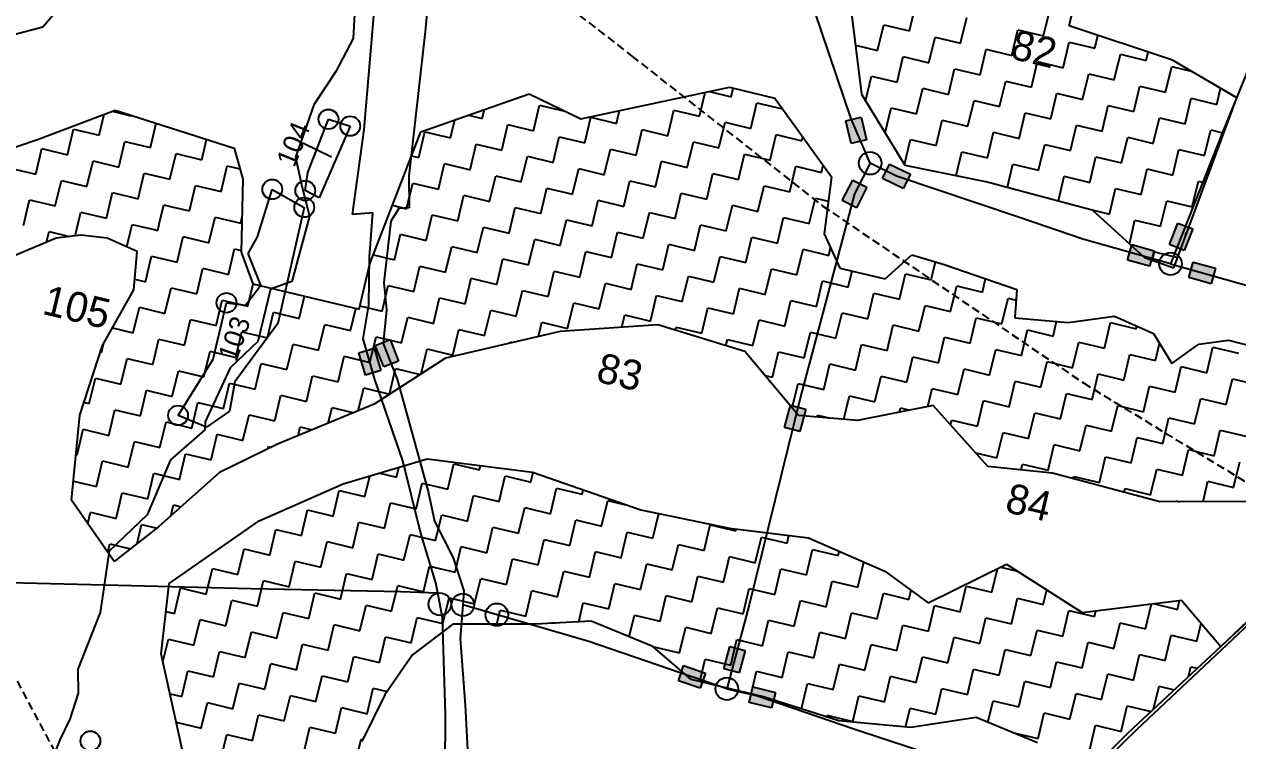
# Model space of a CAD drawing. Header units: metres. Extents: x 318142 to 321969, y 1858939 to 1863690.
# Drawn here: x 320338 to 321094, y 1860607 to 1861053 of the extents above; entities that cross this region are included whole.
import ezdxf

# ---------------------------------------------------------------- set-up
doc = ezdxf.new("R2010")
doc.units = ezdxf.units.M
doc.linetypes.add('DASHED', pattern=[0.75, 0.5, -0.25])
for name, color, linetype in [('LINE_FOOTPATH', 1, 'DASHED'), ('LINE_WATER', 4, 'Continuous'), ('POLY_HATCH', 12, 'Continuous'), ('POLY_PARCEL', 6, 'Continuous'), ('POLY_ROAD', 30, 'Continuous'), ('TEXT_MAPOUT', 7, 'Continuous'), ('TEXT_PARCEL', 7, 'Continuous'), ('V_BOUND_LINE', 7, 'Continuous')]:
    doc.layers.add(name, color=color, linetype=linetype)
doc.styles.get("Standard").update_dxf_attribs({"font": 'simplex.shx'})
doc.styles.add('TEXT_MAP', font='')
doc.styles.get('TEXT_MAP').set_extended_font_data('Kruti Dev 050')

msp = doc.modelspace()

# ---------------------------------------------------------------- hatches: boundary and pattern name
for points in [[(320859.34, 1860995.58), (320849.66, 1860993.27), (320853, 1860979.28), (320862.68, 1860981.59)], [(320877.02, 1860966.42), (320872.61, 1860957.5), (320885.5, 1860951.12), (320889.91, 1860960.04)], [(320862.86, 1860951.94), (320853.98, 1860956.43), (320847.5, 1860943.59), (320856.38, 1860939.1)], [(321051.35, 1860916.22), (321060.6, 1860912.56), (321065.89, 1860925.94), (321056.64, 1860929.59)], [(321039, 1860902.68), (321041.72, 1860912.26), (321027.89, 1860916.19), (321025.17, 1860906.62)], [(321066.13, 1860905.35), (321063.43, 1860895.77), (321077.28, 1860891.86), (321079.98, 1860901.44)], [(320561.83, 1860839.96), (320571.08, 1860843.61), (320565.8, 1860856.99), (320556.54, 1860853.34)], [(320550.45, 1860834.96), (320559.97, 1860837.84), (320555.81, 1860851.61), (320546.28, 1860848.73)], [(320811.49, 1860802.33), (320821.11, 1860799.79), (320824.79, 1860813.69), (320815.17, 1860816.23)], [(320773.72, 1860651.96), (320783.34, 1860649.41), (320787.01, 1860663.32), (320777.39, 1860665.86)], [(320759.06, 1860639.87), (320762.28, 1860649.28), (320748.67, 1860653.93), (320745.45, 1860644.52)], [(320791.88, 1860640.64), (320789.53, 1860630.97), (320803.51, 1860627.57), (320805.86, 1860637.24)]]:
    msp.add_hatch(color=256).paths.add_polyline_path(points)

# ---------------------------------------------------------------- linework, layer by layer
for p, q in [((320849.66, 1860993.27), (320859.34, 1860995.58)), ((320853, 1860979.28), (320849.66, 1860993.27)), ((320859.34, 1860995.58), (320862.68, 1860981.59)), ((320862.68, 1860981.59), (320853, 1860979.28)), ((320872.61, 1860957.5), (320877.02, 1860966.42)), ((320877.02, 1860966.42), (320889.91, 1860960.04)), ((320889.91, 1860960.04), (320885.5, 1860951.12)), ((320847.5, 1860943.59), (320853.98, 1860956.43)), ((320853.98, 1860956.43), (320862.86, 1860951.94)), ((320862.86, 1860951.94), (320856.38, 1860939.1)), ((320885.5, 1860951.12), (320872.61, 1860957.5)), ((320856.38, 1860939.1), (320847.5, 1860943.59)), ((321051.35, 1860916.22), (321056.64, 1860929.59)), ((321056.64, 1860929.59), (321065.89, 1860925.94)), ((321065.89, 1860925.94), (321060.6, 1860912.56)), ((321025.17, 1860906.62), (321027.89, 1860916.19)), ((321027.89, 1860916.19), (321041.72, 1860912.26)), ((321060.6, 1860912.56), (321051.35, 1860916.22)), ((321039, 1860902.68), (321025.17, 1860906.62)), ((321041.72, 1860912.26), (321039, 1860902.68)), ((321063.43, 1860895.77), (321066.13, 1860905.35)), ((321066.13, 1860905.35), (321079.98, 1860901.44)), ((321079.98, 1860901.44), (321077.28, 1860891.86)), ((321077.28, 1860891.86), (321063.43, 1860895.77)), ((320556.54, 1860853.34), (320565.8, 1860856.99)), ((320561.83, 1860839.96), (320556.54, 1860853.34)), ((320565.8, 1860856.99), (320571.08, 1860843.61)), ((320546.28, 1860848.73), (320555.81, 1860851.61)), ((320550.45, 1860834.96), (320546.28, 1860848.73)), ((320555.81, 1860851.61), (320559.97, 1860837.84)), ((320559.97, 1860837.84), (320550.45, 1860834.96)), ((320571.08, 1860843.61), (320561.83, 1860839.96)), ((320811.49, 1860802.33), (320815.17, 1860816.23)), ((320815.17, 1860816.23), (320824.79, 1860813.69)), ((320824.79, 1860813.69), (320821.11, 1860799.79)), ((320821.11, 1860799.79), (320811.49, 1860802.33)), ((320773.72, 1860651.96), (320777.39, 1860665.86)), ((320777.39, 1860665.86), (320787.01, 1860663.32)), ((320787.01, 1860663.32), (320783.34, 1860649.41)), ((320745.45, 1860644.52), (320748.67, 1860653.93)), ((320748.67, 1860653.93), (320762.28, 1860649.28)), ((320762.28, 1860649.28), (320759.06, 1860639.87)), ((320783.34, 1860649.41), (320773.72, 1860651.96)), ((320759.06, 1860639.87), (320745.45, 1860644.52)), ((320789.53, 1860630.97), (320791.88, 1860640.64)), ((320791.88, 1860640.64), (320805.86, 1860637.24)), ((320805.86, 1860637.24), (320803.51, 1860627.57)), ((320803.51, 1860627.57), (320789.53, 1860630.97))]:
    msp.add_line(p, q)
msp.add_lwpolyline([(320511.95, 1860979.33), (320529.27, 1860970.84)])
for centre, radius in [((320527.4, 1860994.32), 6.16), ((320541, 1860990.08), 6.16), ((320864.84, 1860966.89), 7.04), ((320492.4, 1860950.64), 6.16), ((320512.95, 1860949.83), 6.16), ((320512.35, 1860939.42), 6.16), ((321051.94, 1860904.18), 7.04), ((320463.88, 1860879.94), 6.16), ((320433.7, 1860809.8), 6.16), ((320596.75, 1860692.21), 7.04), ((320611.08, 1860691.81), 7.04), ((320632.26, 1860685.62), 7.04), ((320775.57, 1860639.48), 7.04), ((320379.08, 1860606.93), 6.16)]:
    msp.add_circle(centre, radius)
msp.add_solid([(320511.77, 1860978.96), (320509.71, 1860980.43), (320512.13, 1860979.7)])
at = {"layer": 'LINE_FOOTPATH', "ltscale": 10}
for p, q in [((320594.82, 1861128.28), (320716.46, 1861033.67)), ((320716.46, 1861033.67), (320835.33, 1860940.26)), ((320835.33, 1860940.26), (320997.73, 1860829.99)), ((320997.73, 1860829.99), (321157.17, 1860732.87)), ((320360.65, 1860593.47), (320315.93, 1860677.55))]:
    msp.add_line(p, q, dxfattribs=at)
at = {"layer": 'LINE_WATER'}
for p, q in [((320544.28, 1861072.55), (320542.87, 1861044.67)), ((320349.41, 1861051.98), (320357.16, 1861060.82)), ((320319.15, 1861043.89), (320349.41, 1861051.98)), ((320542.87, 1861044.67), (320532.02, 1861024.07)), ((320532.02, 1861024.07), (320518.35, 1861003.22)), ((320518.35, 1861003.22), (320506.91, 1860970.66)), ((320506.91, 1860970.66), (320511.07, 1860951.72)), ((320511.07, 1860951.72), (320515.5, 1860933.88)), ((320515.5, 1860933.88), (320504.64, 1860893.27)), ((320504.64, 1860893.27), (320491.34, 1860888.54)), ((320491.34, 1860888.54), (320483.36, 1860855.91)), ((320483.36, 1860855.91), (320466.09, 1860839.4)), ((320466.09, 1860839.4), (320450.55, 1860805.88)), ((320450.29, 1860800.73), (320429.04, 1860782.08)), ((320450.55, 1860805.88), (320450.29, 1860800.73)), ((320429.04, 1860782.08), (320414.51, 1860747.94)), ((320414.51, 1860747.94), (320390.75, 1860725.26)), ((320390.75, 1860725.26), (320385.28, 1860687.02)), ((320385.28, 1860687.02), (320371.22, 1860651.6)), ((320371.22, 1860651.6), (320371.38, 1860636.83)), ((320371.38, 1860636.83), (320366.32, 1860620.56)), ((320366.32, 1860620.56), (320359.99, 1860607.71)), ((320359.99, 1860607.71), (320350.01, 1860582.21))]:
    msp.add_line(p, q, dxfattribs=at)
at = {"layer": 'POLY_HATCH'}
for p, q in [((320988.79, 1861052.44), (321005.84, 1861123.82)), ((320852.69, 1861065.1), (320859.38, 1861009.89)), ((321053.25, 1861031.09), (320988.79, 1861052.44)), ((321093.35, 1861007.61), (321053.25, 1861031.09)), ((320684.62, 1860994.52), (320777.19, 1861014.29)), ((320777.19, 1861014.29), (320805.52, 1861007.52)), ((320584.85, 1860986.43), (320652.42, 1861010.19)), ((320652.42, 1861010.19), (320684.62, 1860994.52)), ((320805.52, 1861007.52), (320840.72, 1860958.53)), ((320859.38, 1861009.89), (320886.57, 1860965.67)), ((321054.16, 1860901.81), (321093.35, 1861007.61)), ((320346.11, 1860981.63), (320394.43, 1861000)), ((320394.43, 1861000), (320468.63, 1860976.3)), ((320283.22, 1860960.74), (320346.11, 1860981.63)), ((320553.24, 1860904.22), (320584.85, 1860986.43)), ((320468.63, 1860976.3), (320474.01, 1860957.06)), ((320840.72, 1860958.53), (320836.17, 1860922.82)), ((320886.57, 1860965.67), (320937.79, 1860955.42)), ((320474.01, 1860957.06), (320473.09, 1860911.4)), ((320937.79, 1860955.42), (321003.14, 1860937.82)), ((321003.14, 1860937.82), (321035.81, 1860908.18)), ((320373.17, 1860922.19), (320357.72, 1860920.26)), ((320389.54, 1860920.15), (320373.17, 1860922.19)), ((320836.17, 1860922.82), (320846.03, 1860901.57)), ((320357.72, 1860920.26), (320309.77, 1860899.89)), ((320408.19, 1860911.95), (320389.54, 1860920.15)), ((320406.24, 1860888.08), (320408.19, 1860911.95)), ((320473.09, 1860911.4), (320480.37, 1860891.71)), ((320874.28, 1860894.82), (320890.79, 1860909.77)), ((320890.79, 1860909.77), (320910.34, 1860904.11)), ((321035.81, 1860908.18), (321054.16, 1860901.81)), ((320546.48, 1860875.92), (320553.24, 1860904.22)), ((320846.03, 1860901.57), (320874.28, 1860894.82)), ((320910.34, 1860904.11), (320956.29, 1860888.16)), ((320480.37, 1860891.71), (320546.48, 1860875.92)), ((320386.72, 1860853.42), (320406.24, 1860888.08)), ((320956.29, 1860888.16), (320955.07, 1860870.55)), ((320955.07, 1860870.55), (320988.21, 1860867.61)), ((320988.21, 1860867.61), (321017.05, 1860871.66)), ((321017.05, 1860871.66), (321041.35, 1860860.88)), ((320671.68, 1860862.12), (320600.26, 1860845.48)), ((320732.63, 1860866.28), (320671.68, 1860862.12)), ((320786.72, 1860849.62), (320732.63, 1860866.28)), ((321041.35, 1860860.88), (321052.82, 1860842.23)), ((320372.6, 1860809.99), (320386.72, 1860853.42)), ((321052.82, 1860842.23), (321069.6, 1860854.13)), ((321069.6, 1860854.13), (321088.12, 1860856.67)), ((321088.12, 1860856.67), (321139.68, 1860843.36)), ((320600.26, 1860845.48), (320555.93, 1860816.75)), ((320820.29, 1860809.77), (320786.72, 1860849.62)), ((320555.93, 1860816.75), (320495.65, 1860791.83)), ((320904.2, 1860815.94), (320857.01, 1860806.61)), ((320938.19, 1860777.86), (320904.2, 1860815.94)), ((320367.42, 1860756.93), (320372.6, 1860809.99)), ((320857.01, 1860806.61), (320820.29, 1860809.77)), ((320495.65, 1860791.83), (320459.6, 1860774.23)), ((320536.57, 1860767.08), (320589, 1860782.64)), ((320589, 1860782.64), (320654.5, 1860774.48)), ((320978.45, 1860773.86), (320938.19, 1860777.86)), ((320459.6, 1860774.23), (320421.51, 1860740.27)), ((320654.5, 1860774.48), (320721.92, 1860750.89)), ((321045.38, 1860756), (320978.45, 1860773.86)), ((321197.95, 1860774.75), (321083.36, 1860665.89)), ((320484.23, 1860744.01), (320536.57, 1860767.08)), ((320393.9, 1860718.78), (320367.42, 1860756.93)), ((321099.74, 1860756.12), (321045.38, 1860756)), ((320721.92, 1860750.89), (320777.29, 1860739.53)), ((320421.51, 1860740.27), (320393.9, 1860718.78)), ((320428.07, 1860705), (320484.23, 1860744.01)), ((320777.29, 1860739.53), (320826.41, 1860733.42)), ((320826.41, 1860733.42), (320873.92, 1860712.71)), ((321083.36, 1860665.89), (321156.11, 1860733.3)), ((320901.09, 1860693.11), (320949.89, 1860717.03)), ((320949.89, 1860717.03), (320997.05, 1860687.04)), ((320873.92, 1860712.71), (320901.09, 1860693.11)), ((320423.24, 1860661.22), (320428.07, 1860705)), ((320997.05, 1860687.04), (321058.85, 1860694.74)), ((321058.85, 1860694.74), (321083.36, 1860665.89)), ((320604.82, 1860679.77), (320579.69, 1860660.57)), ((320656.15, 1860679.64), (320604.82, 1860679.77)), ((320691.16, 1860681.54), (320656.15, 1860679.64)), ((320729.44, 1860665.87), (320691.16, 1860681.54)), ((320753.45, 1860645.2), (320729.44, 1860665.87)), ((321083.36, 1860665.89), (321025.7, 1860612.04)), ((320436.71, 1860599.96), (320423.24, 1860661.22)), ((320579.69, 1860660.57), (320562.55, 1860635.74)), ((320798.51, 1860634.44), (320753.45, 1860645.2)), ((320562.55, 1860635.74), (320548.1, 1860606.52)), ((320845.37, 1860619.51), (320798.51, 1860634.44)), ((320890.13, 1860615.35), (320845.37, 1860619.51)), ((320930.82, 1860621.5), (320890.13, 1860615.35)), ((320969.1, 1860605.82), (320930.82, 1860621.5)), ((321025.7, 1860612.04), (320986.33, 1860573.07))]:
    msp.add_line(p, q, dxfattribs=at)
at = {"layer": 'POLY_HATCH', "linetype": 'Continuous'}
for p, q in [((320889.32, 1861049.33), (320893.13, 1861065.29)), ((320921.23, 1861041.7), (320925.05, 1861057.66)), ((320972.92, 1861046.23), (320976.73, 1861062.18)), ((320869.55, 1861037.18), (320873.36, 1861053.14)), ((320873.36, 1861053.14), (320889.32, 1861049.33)), ((320953.15, 1861034.08), (320956.96, 1861050.04)), ((320956.96, 1861050.04), (320972.92, 1861046.23)), ((320901.46, 1861029.56), (320905.28, 1861045.52)), ((320905.28, 1861045.52), (320921.23, 1861041.7)), ((320985.07, 1861026.45), (320988.88, 1861042.41)), ((320988.88, 1861042.41), (321004.84, 1861038.6)), ((321004.84, 1861038.6), (321006.73, 1861046.5)), ((320855.67, 1861040.5), (320869.55, 1861037.18)), ((320933.38, 1861021.93), (320937.19, 1861037.89)), ((320937.19, 1861037.89), (320953.15, 1861034.08)), ((321016.99, 1861018.83), (321020.8, 1861034.79)), ((321020.8, 1861034.79), (321036.76, 1861030.98)), ((321036.76, 1861030.98), (321037.99, 1861036.14)), ((320881.69, 1861017.41), (320885.5, 1861033.37)), ((320885.5, 1861033.37), (320901.46, 1861029.56)), ((320965.3, 1861014.31), (320969.11, 1861030.27)), ((320969.11, 1861030.27), (320985.07, 1861026.45)), ((321048.9, 1861011.21), (321052.72, 1861027.17)), ((321052.72, 1861027.17), (321064.93, 1861024.25)), ((320862.01, 1861005.62), (320865.73, 1861021.22)), ((320865.73, 1861021.22), (320881.69, 1861017.41)), ((320913.61, 1861009.79), (320917.42, 1861025.74)), ((320917.42, 1861025.74), (320933.38, 1861021.93)), ((320997.22, 1861006.68), (321001.03, 1861022.64)), ((321001.03, 1861022.64), (321016.99, 1861018.83)), ((320764.69, 1861011.62), (320778.32, 1861008.37)), ((320778.32, 1861008.37), (320779.6, 1861013.72)), ((320893.84, 1860997.64), (320897.65, 1861013.6)), ((320897.65, 1861013.6), (320913.61, 1861009.79)), ((320945.53, 1861002.16), (320949.34, 1861018.12)), ((320949.34, 1861018.12), (320965.3, 1861014.31)), ((321029.13, 1860999.06), (321032.95, 1861015.02)), ((321032.95, 1861015.02), (321048.9, 1861011.21)), ((321080.82, 1861003.58), (321083.2, 1861013.55)), ((320758.55, 1860996.22), (320762.09, 1861011.07)), ((320790.46, 1860988.59), (320794.28, 1861004.55)), ((320794.28, 1861004.55), (320810.23, 1861000.74)), ((320925.76, 1860990.02), (320929.57, 1861005.97)), ((320929.57, 1861005.97), (320945.53, 1861002.16)), ((320977.44, 1860994.54), (320981.26, 1861010.5)), ((320981.26, 1861010.5), (320997.22, 1861006.68)), ((321061.05, 1860991.44), (321064.86, 1861007.39)), ((321064.86, 1861007.39), (321080.82, 1861003.58)), ((320384.58, 1860984.33), (320387.72, 1860997.45)), ((320392.56, 1860999.3), (320404.35, 1860996.48)), ((320404.35, 1860996.48), (320404.43, 1860996.81)), ((320614.56, 1860996.88), (320623.25, 1860994.8)), ((320623.25, 1860994.8), (320624.59, 1861000.4)), ((320655.17, 1860987.17), (320658.98, 1861003.13)), ((320658.98, 1861003.13), (320674.56, 1860999.41)), ((320706.86, 1860991.7), (320708.76, 1860999.68)), ((320738.78, 1860984.07), (320742.59, 1861000.03)), ((320742.59, 1861000.03), (320758.55, 1860996.22)), ((320810.23, 1861000.74), (320810.27, 1861000.91)), ((320874.16, 1860985.86), (320877.88, 1861001.45)), ((320877.88, 1861001.45), (320893.84, 1860997.64)), ((320957.67, 1860982.39), (320961.49, 1860998.35)), ((320961.49, 1860998.35), (320977.44, 1860994.54)), ((321009.36, 1860986.91), (321013.17, 1861002.87)), ((321013.17, 1861002.87), (321029.13, 1860999.06)), ((320416.5, 1860976.71), (320420.11, 1860991.8)), ((320603.48, 1860982.65), (320606.18, 1860993.93)), ((320635.4, 1860975.03), (320639.21, 1860990.99)), ((320639.21, 1860990.99), (320655.17, 1860987.17)), ((320687.09, 1860979.55), (320690.9, 1860995.51)), ((320690.9, 1860995.51), (320706.86, 1860991.7)), ((320770.69, 1860976.45), (320774.5, 1860992.41)), ((320774.5, 1860992.41), (320790.46, 1860988.59)), ((320905.99, 1860977.87), (320909.8, 1860993.83)), ((320909.8, 1860993.83), (320925.76, 1860990.02)), ((320989.59, 1860974.77), (320993.4, 1860990.73)), ((320993.4, 1860990.73), (321009.36, 1860986.91)), ((321041.28, 1860979.29), (321045.09, 1860995.25)), ((321045.09, 1860995.25), (321061.05, 1860991.44)), ((320364.81, 1860972.19), (320368.62, 1860988.14)), ((320368.62, 1860988.14), (320384.58, 1860984.33)), ((320448.42, 1860969.08), (320451.45, 1860981.78)), ((320583.71, 1860970.5), (320587.52, 1860986.46)), ((320587.52, 1860986.46), (320603.48, 1860982.65)), ((320667.32, 1860967.4), (320671.13, 1860983.36)), ((320671.13, 1860983.36), (320687.09, 1860979.55)), ((320719, 1860971.93), (320722.82, 1860987.88)), ((320722.82, 1860987.88), (320738.78, 1860984.07)), ((320802.61, 1860968.82), (320806.42, 1860984.78)), ((320806.42, 1860984.78), (320822.38, 1860980.97)), ((320822.38, 1860980.97), (320822.93, 1860983.29)), ((320886.31, 1860966.1), (320890.03, 1860981.68)), ((320890.03, 1860981.68), (320905.99, 1860977.87)), ((320937.9, 1860970.24), (320941.72, 1860986.2)), ((320941.72, 1860986.2), (320957.67, 1860982.39)), ((321021.51, 1860967.14), (321025.32, 1860983.1)), ((321025.32, 1860983.1), (321041.28, 1860979.29)), ((321073.2, 1860971.66), (321077.01, 1860987.62)), ((321077.01, 1860987.62), (321085.22, 1860985.66)), ((320345.04, 1860960.04), (320348.85, 1860976)), ((320348.85, 1860976), (320364.81, 1860972.19)), ((320396.73, 1860964.56), (320400.54, 1860980.52)), ((320400.54, 1860980.52), (320416.5, 1860976.71)), ((320615.63, 1860962.88), (320619.44, 1860978.84)), ((320619.44, 1860978.84), (320635.4, 1860975.03)), ((320699.23, 1860959.78), (320703.05, 1860975.74)), ((320703.05, 1860975.74), (320719, 1860971.93)), ((320750.92, 1860964.3), (320754.73, 1860980.26)), ((320754.73, 1860980.26), (320770.69, 1860976.45)), ((320918.42, 1860959.3), (320921.94, 1860974.06)), ((320921.94, 1860974.06), (320937.9, 1860970.24)), ((320969.82, 1860962.62), (320973.63, 1860978.58)), ((320973.63, 1860978.58), (320989.59, 1860974.77)), ((321053.43, 1860959.52), (321057.24, 1860975.48)), ((321057.24, 1860975.48), (321073.2, 1860971.66)), ((320376.96, 1860952.42), (320380.77, 1860968.37)), ((320380.77, 1860968.37), (320396.73, 1860964.56)), ((320428.65, 1860956.94), (320432.46, 1860972.9)), ((320432.46, 1860972.9), (320448.42, 1860969.08)), ((320579.15, 1860971.6), (320583.71, 1860970.5)), ((320595.86, 1860950.73), (320599.67, 1860966.69)), ((320599.67, 1860966.69), (320615.63, 1860962.88)), ((320647.55, 1860955.26), (320651.36, 1860971.22)), ((320651.36, 1860971.22), (320667.32, 1860967.4)), ((320731.15, 1860952.15), (320734.96, 1860968.11)), ((320734.96, 1860968.11), (320750.92, 1860964.3)), ((320782.84, 1860956.68), (320786.65, 1860972.64)), ((320786.65, 1860972.64), (320802.61, 1860968.82)), ((320950.42, 1860952.02), (320953.86, 1860966.43)), ((320953.86, 1860966.43), (320969.82, 1860962.62)), ((321001.74, 1860955), (321005.55, 1860970.95)), ((321005.55, 1860970.95), (321021.51, 1860967.14)), ((320329.08, 1860963.85), (320345.04, 1860960.04)), ((320408.88, 1860944.79), (320412.69, 1860960.75)), ((320412.69, 1860960.75), (320428.65, 1860956.94)), ((320460.56, 1860949.31), (320464.38, 1860965.27)), ((320464.38, 1860965.27), (320472.24, 1860963.39)), ((320627.77, 1860943.11), (320631.59, 1860959.07)), ((320631.59, 1860959.07), (320647.55, 1860955.26)), ((320679.46, 1860947.63), (320683.28, 1860963.59)), ((320683.28, 1860963.59), (320699.23, 1860959.78)), ((320763.07, 1860944.53), (320766.88, 1860960.49)), ((320766.88, 1860960.49), (320782.84, 1860956.68)), ((320814.76, 1860949.05), (320818.57, 1860965.01)), ((320818.57, 1860965.01), (320834.53, 1860961.2)), ((320834.53, 1860961.2), (320835.59, 1860965.66)), ((320982.12, 1860943.48), (320985.78, 1860958.81)), ((320985.78, 1860958.81), (321001.74, 1860955)), ((321033.66, 1860947.37), (321037.47, 1860963.33)), ((321037.47, 1860963.33), (321053.43, 1860959.52)), ((320357.19, 1860940.27), (320361, 1860956.23)), ((320361, 1860956.23), (320376.96, 1860952.42)), ((320440.79, 1860937.17), (320444.61, 1860953.13)), ((320444.61, 1860953.13), (320460.56, 1860949.31)), ((320576.09, 1860938.59), (320579.9, 1860954.55)), ((320579.9, 1860954.55), (320595.86, 1860950.73)), ((320659.69, 1860935.49), (320663.5, 1860951.44)), ((320663.5, 1860951.44), (320679.46, 1860947.63)), ((320711.38, 1860940.01), (320715.19, 1860955.97)), ((320715.19, 1860955.97), (320731.15, 1860952.15)), ((320794.99, 1860936.91), (320798.8, 1860952.87)), ((320798.8, 1860952.87), (320814.76, 1860949.05)), ((321013.88, 1860935.23), (321017.7, 1860951.18)), ((321017.7, 1860951.18), (321033.66, 1860947.37)), ((321065.57, 1860939.75), (321069.38, 1860955.71)), ((321069.38, 1860955.71), (321073.74, 1860954.67)), ((320337.42, 1860928.12), (320341.23, 1860944.08)), ((320341.23, 1860944.08), (320357.19, 1860940.27)), ((320389.11, 1860932.64), (320392.92, 1860948.6)), ((320392.92, 1860948.6), (320408.88, 1860944.79)), ((320608, 1860930.96), (320611.82, 1860946.92)), ((320611.82, 1860946.92), (320627.77, 1860943.11)), ((320691.61, 1860927.86), (320695.42, 1860943.82)), ((320695.42, 1860943.82), (320711.38, 1860940.01)), ((320743.3, 1860932.38), (320747.11, 1860948.34)), ((320747.11, 1860948.34), (320763.07, 1860944.53)), ((320826.9, 1860929.28), (320830.72, 1860945.24)), ((320830.72, 1860945.24), (320838.78, 1860943.31)), ((321045.8, 1860927.6), (321049.61, 1860943.56)), ((321049.61, 1860943.56), (321065.57, 1860939.75)), ((320369.63, 1860921.75), (320373.15, 1860936.46)), ((320373.15, 1860936.46), (320389.11, 1860932.64)), ((320422.2, 1860929.95), (320424.83, 1860940.98)), ((320424.83, 1860940.98), (320429.85, 1860939.78)), ((320429.85, 1860939.78), (320440.79, 1860937.17)), ((320567.26, 1860940.7), (320576.09, 1860938.59)), ((320639.92, 1860923.34), (320643.73, 1860939.3)), ((320643.73, 1860939.3), (320659.69, 1860935.49)), ((320723.53, 1860920.24), (320727.34, 1860936.2)), ((320727.34, 1860936.2), (320743.3, 1860932.38)), ((320775.21, 1860924.76), (320779.03, 1860940.72)), ((320779.03, 1860940.72), (320794.99, 1860936.91)), ((321003.19, 1860937.78), (321013.88, 1860935.23)), ((320401.71, 1860914.8), (320405.06, 1860928.83)), ((320405.06, 1860928.83), (320418.78, 1860925.56)), ((320421.02, 1860925.02), (320422.2, 1860929.95)), ((320452.94, 1860917.4), (320456.75, 1860933.35)), ((320456.75, 1860933.35), (320472.71, 1860929.54)), ((320472.71, 1860929.54), (320473.53, 1860932.96)), ((320588.23, 1860918.82), (320592.05, 1860934.78)), ((320592.05, 1860934.78), (320608, 1860930.96)), ((320671.84, 1860915.72), (320675.65, 1860931.67)), ((320675.65, 1860931.67), (320691.61, 1860927.86)), ((320755.44, 1860912.61), (320759.26, 1860928.57)), ((320759.26, 1860928.57), (320775.21, 1860924.76)), ((320807.13, 1860917.14), (320810.94, 1860933.09)), ((320810.94, 1860933.09), (320826.9, 1860929.28)), ((321026.35, 1860916.77), (321029.84, 1860931.41)), ((321029.84, 1860931.41), (321045.8, 1860927.6)), ((320351.81, 1860917.75), (320353.38, 1860924.31)), ((320353.38, 1860924.31), (320365.99, 1860921.3)), ((320418.78, 1860925.56), (320421.02, 1860925.02)), ((320433.17, 1860905.25), (320436.98, 1860921.21)), ((320436.98, 1860921.21), (320452.94, 1860917.4)), ((320568.46, 1860906.67), (320572.27, 1860922.63)), ((320572.27, 1860922.63), (320588.23, 1860918.82)), ((320620.15, 1860911.19), (320623.96, 1860927.15)), ((320623.96, 1860927.15), (320639.92, 1860923.34)), ((320703.76, 1860908.09), (320707.57, 1860924.05)), ((320707.57, 1860924.05), (320723.53, 1860920.24)), ((320787.36, 1860904.99), (320791.17, 1860920.95)), ((320791.17, 1860920.95), (320807.13, 1860917.14)), ((321060.78, 1860919.66), (321061.76, 1860923.79)), ((321061.76, 1860923.79), (321062.26, 1860923.67)), ((320465.09, 1860897.63), (320468.9, 1860913.58)), ((320468.9, 1860913.58), (320473.12, 1860912.58)), ((320600.38, 1860899.05), (320604.19, 1860915)), ((320604.19, 1860915), (320620.15, 1860911.19)), ((320652.07, 1860903.57), (320655.88, 1860919.53)), ((320655.88, 1860919.53), (320671.84, 1860915.72)), ((320735.67, 1860900.47), (320739.49, 1860916.43)), ((320739.49, 1860916.43), (320755.44, 1860912.61)), ((320819.28, 1860897.36), (320823.09, 1860913.32)), ((320823.09, 1860913.32), (320839.05, 1860909.51)), ((320839.05, 1860909.51), (320840.17, 1860914.2)), ((320413.4, 1860893.1), (320417.21, 1860909.06)), ((320417.21, 1860909.06), (320433.17, 1860905.25)), ((320555.38, 1860909.8), (320568.46, 1860906.67)), ((320632.3, 1860891.42), (320636.11, 1860907.38)), ((320636.11, 1860907.38), (320652.07, 1860903.57)), ((320683.99, 1860895.94), (320687.8, 1860911.9)), ((320687.8, 1860911.9), (320703.76, 1860908.09)), ((320767.59, 1860892.84), (320771.4, 1860908.8)), ((320771.4, 1860908.8), (320787.36, 1860904.99)), ((320902.88, 1860894.26), (320905.57, 1860905.49)), ((321040.75, 1860906.46), (321041.99, 1860911.64)), ((321041.99, 1860911.64), (321056.52, 1860908.17)), ((320445.32, 1860885.48), (320449.13, 1860901.44)), ((320449.13, 1860901.44), (320465.09, 1860897.63)), ((320580.61, 1860886.9), (320584.42, 1860902.86)), ((320584.42, 1860902.86), (320600.38, 1860899.05)), ((320664.21, 1860883.8), (320668.03, 1860899.76)), ((320668.03, 1860899.76), (320683.99, 1860895.94)), ((320715.9, 1860888.32), (320719.71, 1860904.28)), ((320719.71, 1860904.28), (320735.67, 1860900.47)), ((320799.51, 1860885.22), (320803.32, 1860901.18)), ((320803.32, 1860901.18), (320819.28, 1860897.36)), ((320851.2, 1860889.74), (320853.59, 1860899.77)), ((320883.11, 1860882.12), (320886.93, 1860898.08)), ((320886.93, 1860898.08), (320902.88, 1860894.26)), ((320406.78, 1860894.68), (320413.4, 1860893.1)), ((320477.23, 1860877.85), (320480.53, 1860891.67)), ((320560.84, 1860874.75), (320564.65, 1860890.71)), ((320564.65, 1860890.71), (320580.61, 1860886.9)), ((320612.53, 1860879.28), (320616.34, 1860895.23)), ((320616.34, 1860895.23), (320632.3, 1860891.42)), ((320696.13, 1860876.17), (320699.94, 1860892.13)), ((320699.94, 1860892.13), (320715.9, 1860888.32)), ((320747.82, 1860880.7), (320751.63, 1860896.65)), ((320751.63, 1860896.65), (320767.59, 1860892.84)), ((320831.43, 1860877.59), (320835.24, 1860893.55)), ((320835.24, 1860893.55), (320851.2, 1860889.74)), ((320915.03, 1860874.49), (320918.84, 1860890.45)), ((320918.84, 1860890.45), (320934.8, 1860886.64)), ((320934.8, 1860886.64), (320936.78, 1860894.93)), ((320425.54, 1860873.33), (320429.36, 1860889.29)), ((320429.36, 1860889.29), (320445.32, 1860885.48)), ((320509.15, 1860870.23), (320512.45, 1860884.05)), ((320592.76, 1860867.13), (320596.57, 1860883.09)), ((320596.57, 1860883.09), (320612.53, 1860879.28)), ((320644.44, 1860871.65), (320648.26, 1860887.61)), ((320648.26, 1860887.61), (320664.21, 1860883.8)), ((320728.05, 1860868.55), (320731.86, 1860884.51)), ((320731.86, 1860884.51), (320747.82, 1860880.7)), ((320779.74, 1860873.07), (320783.55, 1860889.03)), ((320783.55, 1860889.03), (320799.51, 1860885.22)), ((320863.34, 1860869.97), (320867.15, 1860885.93)), ((320867.15, 1860885.93), (320883.11, 1860882.12)), ((320946.95, 1860866.87), (320950.76, 1860882.83)), ((320950.76, 1860882.83), (320955.84, 1860881.61)), ((320405.77, 1860861.19), (320409.59, 1860877.14)), ((320409.59, 1860877.14), (320425.54, 1860873.33)), ((320457.46, 1860865.71), (320461.27, 1860881.67)), ((320461.27, 1860881.67), (320477.23, 1860877.85)), ((320541.07, 1860862.61), (320544.37, 1860876.42)), ((320546.99, 1860878.06), (320560.84, 1860874.75)), ((320624.67, 1860859.5), (320628.49, 1860875.46)), ((320628.49, 1860875.46), (320644.44, 1860871.65)), ((320676.36, 1860864.03), (320680.17, 1860879.99)), ((320680.17, 1860879.99), (320696.13, 1860876.17)), ((320759.97, 1860860.93), (320763.78, 1860876.88)), ((320763.78, 1860876.88), (320779.74, 1860873.07)), ((320811.65, 1860865.45), (320815.47, 1860881.41)), ((320815.47, 1860881.41), (320831.43, 1860877.59)), ((320895.26, 1860862.35), (320899.07, 1860878.3)), ((320899.07, 1860878.3), (320915.03, 1860874.49)), ((320437.69, 1860853.56), (320441.5, 1860869.52)), ((320441.5, 1860869.52), (320457.46, 1860865.71)), ((320489.38, 1860858.08), (320493.19, 1860874.04)), ((320493.19, 1860874.04), (320509.15, 1860870.23)), ((320572.99, 1860854.98), (320576.8, 1860870.94)), ((320576.8, 1860870.94), (320592.76, 1860867.13)), ((320658.29, 1860859), (320660.4, 1860867.84)), ((320660.4, 1860867.84), (320676.36, 1860864.03)), ((320710.27, 1860864.75), (320712.09, 1860872.36)), ((320712.09, 1860872.36), (320728.05, 1860868.55)), ((320791.88, 1860853.3), (320795.7, 1860869.26)), ((320795.7, 1860869.26), (320811.65, 1860865.45)), ((320843.57, 1860857.82), (320847.38, 1860873.78)), ((320847.38, 1860873.78), (320863.34, 1860869.97)), ((320927.18, 1860854.72), (320930.99, 1860870.68)), ((320930.99, 1860870.68), (320946.95, 1860866.87)), ((320978.87, 1860859.24), (320981.02, 1860868.25)), ((320392.83, 1860864.28), (320405.77, 1860861.19)), ((320469.61, 1860845.94), (320473.42, 1860861.9)), ((320473.42, 1860861.9), (320489.38, 1860858.08)), ((320521.3, 1860850.46), (320525.11, 1860866.42)), ((320525.11, 1860866.42), (320541.07, 1860862.61)), ((320604.9, 1860847.36), (320608.71, 1860863.32)), ((320608.71, 1860863.32), (320624.67, 1860859.5)), ((320743.57, 1860862.91), (320744.01, 1860864.74)), ((320744.01, 1860864.74), (320759.97, 1860860.93)), ((320823.8, 1860845.68), (320827.61, 1860861.64)), ((320827.61, 1860861.64), (320843.57, 1860857.82)), ((320875.49, 1860850.2), (320879.3, 1860866.16)), ((320879.3, 1860866.16), (320895.26, 1860862.35)), ((320959.09, 1860847.1), (320962.91, 1860863.06)), ((320962.91, 1860863.06), (320978.87, 1860859.24)), ((321010.78, 1860851.62), (321014.59, 1860867.58)), ((321014.59, 1860867.58), (321030.55, 1860863.77)), ((321030.55, 1860863.77), (321030.96, 1860865.49)), ((320386, 1860849.04), (320387.3, 1860854.45)), ((320417.92, 1860841.42), (320421.73, 1860857.37)), ((320421.73, 1860857.37), (320437.69, 1860853.56)), ((320501.53, 1860838.31), (320505.34, 1860854.27)), ((320505.34, 1860854.27), (320521.3, 1860850.46)), ((320553.21, 1860842.84), (320557.03, 1860858.79)), ((320557.03, 1860858.79), (320572.99, 1860854.98)), ((320640.43, 1860854.83), (320640.63, 1860855.69)), ((320640.63, 1860855.69), (320642.35, 1860855.28)), ((320775, 1860853.23), (320775.93, 1860857.11)), ((320775.93, 1860857.11), (320791.88, 1860853.3)), ((320855.72, 1860838.05), (320859.53, 1860854.01)), ((320859.53, 1860854.01), (320875.49, 1860850.2)), ((320907.41, 1860842.58), (320911.22, 1860858.53)), ((320911.22, 1860858.53), (320927.18, 1860854.72)), ((320991.01, 1860839.47), (320994.82, 1860855.43)), ((320994.82, 1860855.43), (321010.78, 1860851.62)), ((321042.7, 1860844), (321045.23, 1860854.58)), ((320385.34, 1860849.2), (320386, 1860849.04)), ((320398.15, 1860829.27), (320401.96, 1860845.23)), ((320401.96, 1860845.23), (320417.92, 1860841.42)), ((320449.84, 1860833.79), (320453.65, 1860849.75)), ((320453.65, 1860849.75), (320469.61, 1860845.94)), ((320533.44, 1860830.69), (320537.26, 1860846.65)), ((320537.26, 1860846.65), (320553.21, 1860842.84)), ((320585.26, 1860835.75), (320588.94, 1860851.17)), ((320588.94, 1860851.17), (320604.9, 1860847.36)), ((320804.03, 1860833.53), (320807.84, 1860849.49)), ((320807.84, 1860849.49), (320823.8, 1860845.68)), ((320887.64, 1860830.43), (320891.45, 1860846.39)), ((320891.45, 1860846.39), (320907.41, 1860842.58)), ((320939.32, 1860834.95), (320943.14, 1860850.91)), ((320943.14, 1860850.91), (320959.09, 1860847.1)), ((321022.93, 1860831.85), (321026.74, 1860847.81)), ((321026.74, 1860847.81), (321042.7, 1860844)), ((321074.62, 1860836.37), (321078.43, 1860852.33)), ((321078.43, 1860852.33), (321094.39, 1860848.52)), ((320430.07, 1860821.64), (320433.88, 1860837.6)), ((320433.88, 1860837.6), (320449.84, 1860833.79)), ((320481.76, 1860826.17), (320485.57, 1860842.13)), ((320485.57, 1860842.13), (320501.53, 1860838.31)), ((320565.36, 1860823.06), (320569.17, 1860839.02)), ((320569.17, 1860839.02), (320584.61, 1860835.34)), ((320835.95, 1860825.91), (320839.76, 1860841.86)), ((320839.76, 1860841.86), (320855.72, 1860838.05)), ((320919.55, 1860822.8), (320923.37, 1860838.76)), ((320923.37, 1860838.76), (320939.32, 1860834.95)), ((320971.24, 1860827.33), (320975.05, 1860843.29)), ((320975.05, 1860843.29), (320991.01, 1860839.47)), ((321054.85, 1860824.22), (321058.66, 1860840.18)), ((321058.66, 1860840.18), (321074.62, 1860836.37)), ((320378.38, 1860817.12), (320382.19, 1860833.08)), ((320382.19, 1860833.08), (320398.15, 1860829.27)), ((320461.98, 1860814.02), (320465.8, 1860829.98)), ((320465.8, 1860829.98), (320481.76, 1860826.17)), ((320513.67, 1860818.54), (320517.48, 1860834.5)), ((320517.48, 1860834.5), (320533.44, 1860830.69)), ((320799.33, 1860834.65), (320804.03, 1860833.53)), ((320867.87, 1860818.28), (320871.68, 1860834.24)), ((320871.68, 1860834.24), (320887.64, 1860830.43)), ((320951.47, 1860815.18), (320955.28, 1860831.14)), ((320955.28, 1860831.14), (320971.24, 1860827.33)), ((321003.16, 1860819.7), (321006.97, 1860835.66)), ((321006.97, 1860835.66), (321022.93, 1860831.85)), ((321086.76, 1860816.6), (321090.58, 1860832.56)), ((321090.58, 1860832.56), (321106.53, 1860828.75)), ((320410.3, 1860809.5), (320414.11, 1860825.46)), ((320414.11, 1860825.46), (320430.07, 1860821.64)), ((320493.9, 1860806.4), (320497.71, 1860822.35)), ((320497.71, 1860822.35), (320513.67, 1860818.54)), ((320546, 1860812.64), (320549.4, 1860826.88)), ((320549.4, 1860826.88), (320565.36, 1860823.06)), ((320816.34, 1860814.46), (320819.99, 1860829.72)), ((320819.99, 1860829.72), (320835.95, 1860825.91)), ((320900.89, 1860815.28), (320903.59, 1860826.62)), ((320903.59, 1860826.62), (320919.55, 1860822.8)), ((320983.39, 1860807.56), (320987.2, 1860823.51)), ((320987.2, 1860823.51), (321003.16, 1860819.7)), ((321035.08, 1860812.08), (321038.89, 1860828.04)), ((321038.89, 1860828.04), (321054.85, 1860824.22)), ((320375.16, 1860817.89), (320378.38, 1860817.12)), ((320442.21, 1860801.87), (320446.03, 1860817.83)), ((320446.03, 1860817.83), (320461.98, 1860814.02)), ((320848.39, 1860807.36), (320851.91, 1860822.09)), ((320851.91, 1860822.09), (320867.87, 1860818.28)), ((320931.7, 1860803.03), (320935.51, 1860818.99)), ((320935.51, 1860818.99), (320951.47, 1860815.18)), ((321015.31, 1860799.93), (321019.12, 1860815.89)), ((321019.12, 1860815.89), (321035.08, 1860812.08)), ((321066.99, 1860804.45), (321070.81, 1860820.41)), ((321070.81, 1860820.41), (321086.76, 1860816.6)), ((320390.53, 1860797.35), (320394.34, 1860813.31)), ((320394.34, 1860813.31), (320410.3, 1860809.5)), ((320474.13, 1860794.25), (320477.94, 1860810.21)), ((320477.94, 1860810.21), (320493.9, 1860806.4)), ((320527.28, 1860804.91), (320529.63, 1860814.73)), ((320529.63, 1860814.73), (320543.21, 1860811.49)), ((320831.86, 1860808.78), (320832.14, 1860809.95)), ((320832.14, 1860809.95), (320839.96, 1860808.08)), ((320883.18, 1860811.79), (320883.82, 1860814.47)), ((320883.82, 1860814.47), (320889.68, 1860813.07)), ((320963.62, 1860795.41), (320967.43, 1860811.37)), ((320967.43, 1860811.37), (320983.39, 1860807.56)), ((321047.22, 1860792.31), (321051.03, 1860808.27)), ((321051.03, 1860808.27), (321066.99, 1860804.45)), ((320370.76, 1860785.2), (320374.57, 1860801.16)), ((320374.57, 1860801.16), (320390.53, 1860797.35)), ((320422.44, 1860789.73), (320426.26, 1860805.69)), ((320426.26, 1860805.69), (320442.21, 1860801.87)), ((320508.57, 1860797.17), (320509.86, 1860802.58)), ((320509.86, 1860802.58), (320517.34, 1860800.8)), ((320915.02, 1860803.82), (320915.74, 1860806.85)), ((320915.74, 1860806.85), (320931.7, 1860803.03)), ((320995.53, 1860787.79), (320999.35, 1860803.74)), ((320999.35, 1860803.74), (321015.31, 1860799.93)), ((321079.14, 1860784.68), (321082.95, 1860800.64)), ((321082.95, 1860800.64), (321098.91, 1860796.83)), ((320402.67, 1860777.58), (320406.48, 1860793.54)), ((320406.48, 1860793.54), (320422.44, 1860789.73)), ((320454.36, 1860782.1), (320458.17, 1860798.06)), ((320458.17, 1860798.06), (320474.13, 1860794.25)), ((320943.85, 1860783.26), (320947.66, 1860799.22)), ((320947.66, 1860799.22), (320963.62, 1860795.41)), ((321027.45, 1860780.16), (321031.26, 1860796.12)), ((321031.26, 1860796.12), (321047.22, 1860792.31)), ((320370.19, 1860785.34), (320370.76, 1860785.2)), ((320434.59, 1860769.96), (320438.4, 1860785.91)), ((320438.4, 1860785.91), (320454.36, 1860782.1)), ((320489.73, 1860788.94), (320490.09, 1860790.44)), ((320490.09, 1860790.44), (320491.91, 1860790)), ((320930.53, 1860786.44), (320943.85, 1860783.26)), ((320975.76, 1860775.64), (320979.58, 1860791.6)), ((320979.58, 1860791.6), (320995.53, 1860787.79)), ((321059.37, 1860772.54), (321063.18, 1860788.5)), ((321063.18, 1860788.5), (321079.14, 1860784.68)), ((320382.9, 1860765.43), (320386.71, 1860781.39)), ((320386.71, 1860781.39), (320402.67, 1860777.58)), ((320569.88, 1860771.38), (320571.32, 1860777.39)), ((320601.8, 1860763.75), (320605.61, 1860779.71)), ((320605.61, 1860779.71), (320621.57, 1860775.9)), ((320621.57, 1860775.9), (320622.19, 1860778.5)), ((320958.93, 1860775.8), (320959.8, 1860779.45)), ((320959.8, 1860779.45), (320975.76, 1860775.64)), ((321007.68, 1860768.01), (321011.49, 1860783.97)), ((321011.49, 1860783.97), (321027.45, 1860780.16)), ((321091.29, 1860764.91), (321095.1, 1860780.87)), ((320414.82, 1860757.81), (320418.63, 1860773.77)), ((320418.63, 1860773.77), (320434.59, 1860769.96)), ((320550.11, 1860759.23), (320553.16, 1860772)), ((320559.45, 1860773.87), (320569.88, 1860771.38)), ((320633.72, 1860756.13), (320637.53, 1860772.09)), ((320637.53, 1860772.09), (320653.49, 1860768.28)), ((320653.49, 1860768.28), (320654.93, 1860774.33)), ((320991.38, 1860770.41), (320991.72, 1860771.83)), ((320991.72, 1860771.83), (321007.68, 1860768.01)), ((321039.6, 1860760.39), (321043.41, 1860776.35)), ((321043.41, 1860776.35), (321059.37, 1860772.54)), ((320368.58, 1860768.85), (320382.9, 1860765.43)), ((320530.34, 1860747.08), (320534.15, 1860763.04)), ((320534.15, 1860763.04), (320550.11, 1860759.23)), ((320582.03, 1860751.61), (320585.84, 1860767.56)), ((320585.84, 1860767.56), (320601.8, 1860763.75)), ((320665.64, 1860748.5), (320669.45, 1860764.46)), ((320669.45, 1860764.46), (320685.41, 1860760.65)), ((320685.41, 1860760.65), (320686.07, 1860763.43)), ((321023.1, 1860761.95), (321023.64, 1860764.2)), ((321023.64, 1860764.2), (321039.6, 1860760.39)), ((321072.3, 1860756.06), (321075.33, 1860768.72)), ((321075.33, 1860768.72), (321091.29, 1860764.91)), ((320395.05, 1860745.66), (320398.86, 1860761.62)), ((320398.86, 1860761.62), (320414.82, 1860757.81)), ((320562.26, 1860739.46), (320566.07, 1860755.42)), ((320566.07, 1860755.42), (320582.03, 1860751.61)), ((320613.95, 1860743.98), (320617.76, 1860759.94)), ((320617.76, 1860759.94), (320633.72, 1860756.13)), ((320697.55, 1860740.88), (320701.36, 1860756.84)), ((320701.36, 1860756.84), (320712.55, 1860754.17)), ((321055.42, 1860756.02), (321055.56, 1860756.58)), ((321055.56, 1860756.58), (321057.85, 1860756.03)), ((320377.43, 1860742.51), (320379.09, 1860749.48)), ((320379.09, 1860749.48), (320395.05, 1860745.66)), ((320429.12, 1860747.05), (320430.78, 1860754)), ((320430.78, 1860754), (320435.61, 1860752.84)), ((320510.57, 1860734.94), (320514.38, 1860750.9)), ((320514.38, 1860750.9), (320530.34, 1860747.08)), ((320594.18, 1860731.84), (320597.99, 1860747.79)), ((320597.99, 1860747.79), (320613.95, 1860743.98)), ((320645.86, 1860736.36), (320649.68, 1860752.32)), ((320649.68, 1860752.32), (320665.64, 1860748.5)), ((320729.47, 1860733.26), (320733.13, 1860748.59)), ((320408.14, 1860729.86), (320411.01, 1860741.85)), ((320411.01, 1860741.85), (320420.6, 1860739.56)), ((320542.49, 1860727.31), (320546.3, 1860743.27)), ((320546.3, 1860743.27), (320562.26, 1860739.46)), ((320626.09, 1860724.21), (320629.91, 1860740.17)), ((320629.91, 1860740.17), (320645.86, 1860736.36)), ((320677.78, 1860728.73), (320681.59, 1860744.69)), ((320681.59, 1860744.69), (320697.55, 1860740.88)), ((320761.39, 1860725.63), (320765.2, 1860741.59)), ((320765.2, 1860741.59), (320781.16, 1860737.78)), ((320490.8, 1860722.79), (320494.61, 1860738.75)), ((320494.61, 1860738.75), (320510.57, 1860734.94)), ((320574.41, 1860719.69), (320578.22, 1860735.65)), ((320578.22, 1860735.65), (320594.18, 1860731.84)), ((320658.01, 1860716.59), (320661.82, 1860732.55)), ((320661.82, 1860732.55), (320677.78, 1860728.73)), ((320709.7, 1860721.11), (320713.51, 1860737.07)), ((320713.51, 1860737.07), (320729.47, 1860733.26)), ((320781.16, 1860737.78), (320781.45, 1860739.01)), ((320793.3, 1860718.01), (320797.12, 1860733.97)), ((320797.12, 1860733.97), (320813.08, 1860730.15)), ((320813.08, 1860730.15), (320814.22, 1860734.93)), ((320389.98, 1860724.43), (320391.24, 1860729.7)), ((320391.24, 1860729.7), (320404.01, 1860726.65)), ((320471.03, 1860710.64), (320474.84, 1860726.6)), ((320474.84, 1860726.6), (320490.8, 1860722.79)), ((320522.72, 1860715.17), (320526.53, 1860731.13)), ((320526.53, 1860731.13), (320542.49, 1860727.31)), ((320606.32, 1860712.06), (320610.14, 1860728.02)), ((320610.14, 1860728.02), (320626.09, 1860724.21)), ((320689.93, 1860708.96), (320693.74, 1860724.92)), ((320693.74, 1860724.92), (320709.7, 1860721.11)), ((320741.62, 1860713.49), (320745.43, 1860729.44)), ((320745.43, 1860729.44), (320761.39, 1860725.63)), ((320825.22, 1860710.38), (320829.03, 1860726.34)), ((320829.03, 1860726.34), (320844.99, 1860722.53)), ((320844.99, 1860722.53), (320845.6, 1860725.05)), ((320502.95, 1860703.02), (320506.76, 1860718.98)), ((320506.76, 1860718.98), (320522.72, 1860715.17)), ((320554.63, 1860707.54), (320558.45, 1860723.5)), ((320558.45, 1860723.5), (320574.41, 1860719.69)), ((320638.24, 1860704.44), (320642.05, 1860720.4)), ((320642.05, 1860720.4), (320658.01, 1860716.59)), ((320721.85, 1860701.34), (320725.66, 1860717.3)), ((320725.66, 1860717.3), (320741.62, 1860713.49)), ((320773.53, 1860705.86), (320777.35, 1860721.82)), ((320777.35, 1860721.82), (320793.3, 1860718.01)), ((320857.14, 1860702.76), (320860.87, 1860718.39)), ((320451.26, 1860698.5), (320455.07, 1860714.46)), ((320455.07, 1860714.46), (320471.03, 1860710.64)), ((320534.86, 1860695.4), (320538.68, 1860711.35)), ((320538.68, 1860711.35), (320554.63, 1860707.54)), ((320586.55, 1860699.92), (320590.36, 1860715.88)), ((320590.36, 1860715.88), (320606.32, 1860712.06)), ((320670.16, 1860696.82), (320673.97, 1860712.77)), ((320673.97, 1860712.77), (320689.93, 1860708.96)), ((320753.76, 1860693.71), (320757.58, 1860709.67)), ((320757.58, 1860709.67), (320773.53, 1860705.86)), ((320805.45, 1860698.24), (320809.26, 1860714.2)), ((320809.26, 1860714.2), (320825.22, 1860710.38)), ((320940.74, 1860699.66), (320944.23, 1860714.25)), ((320946.21, 1860715.22), (320956.65, 1860712.73)), ((320431.49, 1860686.35), (320435.3, 1860702.31)), ((320435.3, 1860702.31), (320451.26, 1860698.5)), ((320483.18, 1860690.87), (320486.99, 1860706.83)), ((320486.99, 1860706.83), (320502.95, 1860703.02)), ((320566.78, 1860687.77), (320570.59, 1860703.73)), ((320570.59, 1860703.73), (320586.55, 1860699.92)), ((320618.47, 1860692.29), (320622.28, 1860708.25)), ((320622.28, 1860708.25), (320638.24, 1860704.44)), ((320702.07, 1860689.19), (320705.89, 1860705.15)), ((320705.89, 1860705.15), (320721.85, 1860701.34)), ((320785.68, 1860686.09), (320789.49, 1860702.05)), ((320789.49, 1860702.05), (320805.45, 1860698.24)), ((320837.37, 1860690.61), (320841.18, 1860706.57)), ((320841.18, 1860706.57), (320857.14, 1860702.76)), ((320920.97, 1860687.51), (320924.79, 1860703.47)), ((320924.79, 1860703.47), (320940.74, 1860699.66)), ((320463.41, 1860678.73), (320467.22, 1860694.69)), ((320467.22, 1860694.69), (320483.18, 1860690.87)), ((320515.09, 1860683.25), (320518.91, 1860699.21)), ((320518.91, 1860699.21), (320534.86, 1860695.4)), ((320598.7, 1860680.15), (320602.51, 1860696.11)), ((320602.51, 1860696.11), (320618.47, 1860692.29)), ((320650.39, 1860684.67), (320654.2, 1860700.63)), ((320654.2, 1860700.63), (320670.16, 1860696.82)), ((320733.99, 1860681.57), (320737.8, 1860697.53)), ((320737.8, 1860697.53), (320753.76, 1860693.71)), ((320817.6, 1860678.47), (320821.41, 1860694.42)), ((320821.41, 1860694.42), (320837.37, 1860690.61)), ((320869.29, 1860682.99), (320873.1, 1860698.95)), ((320873.1, 1860698.95), (320889.06, 1860695.14)), ((320889.06, 1860695.14), (320890.41, 1860700.81)), ((320952.89, 1860679.89), (320956.7, 1860695.85)), ((320956.7, 1860695.85), (320972.66, 1860692.03)), ((320972.66, 1860692.03), (320974.84, 1860701.16)), ((321056.27, 1860688.93), (321057.62, 1860694.59)), ((320426.15, 1860687.62), (320431.49, 1860686.35)), ((320495.32, 1860671.1), (320499.13, 1860687.06)), ((320499.13, 1860687.06), (320515.09, 1860683.25)), ((320547.01, 1860675.62), (320550.82, 1860691.58)), ((320550.82, 1860691.58), (320566.78, 1860687.77)), ((320632.33, 1860679.7), (320634.43, 1860688.48)), ((320634.43, 1860688.48), (320650.39, 1860684.67)), ((320683.28, 1860681.12), (320686.12, 1860693)), ((320686.12, 1860693), (320702.07, 1860689.19)), ((320765.91, 1860673.94), (320769.72, 1860689.9)), ((320769.72, 1860689.9), (320785.68, 1860686.09)), ((320849.51, 1860670.84), (320853.33, 1860686.8)), ((320853.33, 1860686.8), (320869.29, 1860682.99)), ((320901.2, 1860675.36), (320905.02, 1860691.32)), ((320905.02, 1860691.32), (320920.97, 1860687.51)), ((320984.81, 1860672.26), (320988.62, 1860688.22)), ((320988.62, 1860688.22), (321004.58, 1860684.41)), ((321004.58, 1860684.41), (321005.46, 1860688.09)), ((321036.5, 1860676.78), (321040.23, 1860692.42)), ((321041.16, 1860692.54), (321056.27, 1860688.93)), ((320443.63, 1860666.58), (320447.45, 1860682.54)), ((320447.45, 1860682.54), (320463.41, 1860678.73)), ((320527.24, 1860663.48), (320531.05, 1860679.44)), ((320531.05, 1860679.44), (320547.01, 1860675.62)), ((320578.93, 1860668), (320582.74, 1860683.96)), ((320582.74, 1860683.96), (320598.7, 1860680.15)), ((320666.19, 1860680.19), (320666.35, 1860680.86)), ((320666.35, 1860680.86), (320668.61, 1860680.32)), ((320714.8, 1860671.86), (320718.03, 1860685.38)), ((320718.03, 1860685.38), (320733.99, 1860681.57)), ((320797.83, 1860666.32), (320801.64, 1860682.28)), ((320801.64, 1860682.28), (320817.6, 1860678.47)), ((320881.43, 1860663.22), (320885.24, 1860679.18)), ((320885.24, 1860679.18), (320901.2, 1860675.36)), ((320933.12, 1860667.74), (320936.93, 1860683.7)), ((320936.93, 1860683.7), (320952.89, 1860679.89)), ((321016.73, 1860664.64), (321020.54, 1860680.6)), ((321020.54, 1860680.6), (321036.5, 1860676.78)), ((321068.41, 1860669.16), (321071.08, 1860680.34)), ((320475.55, 1860658.96), (320479.36, 1860674.91)), ((320479.36, 1860674.91), (320495.32, 1860671.1)), ((320559.16, 1860655.85), (320562.97, 1860671.81)), ((320562.97, 1860671.81), (320578.93, 1860668)), ((320746.14, 1860661.8), (320749.95, 1860677.76)), ((320749.95, 1860677.76), (320765.91, 1860673.94)), ((320829.74, 1860658.7), (320833.56, 1860674.65)), ((320833.56, 1860674.65), (320849.51, 1860670.84)), ((320913.35, 1860655.59), (320917.16, 1860671.55)), ((320917.16, 1860671.55), (320933.12, 1860667.74)), ((320965.04, 1860660.12), (320968.85, 1860676.07)), ((320968.85, 1860676.07), (320984.81, 1860672.26)), ((321048.64, 1860657.01), (321052.46, 1860672.97)), ((321052.46, 1860672.97), (321068.41, 1860669.16)), ((320424.31, 1860656.32), (320427.68, 1860670.39)), ((320427.68, 1860670.39), (320443.63, 1860666.58)), ((320507.47, 1860651.33), (320511.28, 1860667.29)), ((320511.28, 1860667.29), (320527.24, 1860663.48)), ((320730.1, 1860665.29), (320730.18, 1860665.61)), ((320730.18, 1860665.61), (320746.14, 1860661.8)), ((320778.06, 1860654.17), (320781.87, 1860670.13)), ((320781.87, 1860670.13), (320797.83, 1860666.32)), ((320861.66, 1860651.07), (320865.47, 1860667.03)), ((320865.47, 1860667.03), (320881.43, 1860663.22)), ((320945.27, 1860647.97), (320949.08, 1860663.93)), ((320949.08, 1860663.93), (320965.04, 1860660.12)), ((320996.96, 1860652.49), (321000.77, 1860668.45)), ((321000.77, 1860668.45), (321016.73, 1860664.64)), ((320455.78, 1860646.81), (320459.59, 1860662.77)), ((320459.59, 1860662.77), (320475.55, 1860658.96)), ((320539.39, 1860643.71), (320543.2, 1860659.67)), ((320543.2, 1860659.67), (320559.16, 1860655.85)), ((320758.74, 1860643.94), (320762.1, 1860657.99)), ((320762.1, 1860657.99), (320778.06, 1860654.17)), ((320809.97, 1860646.55), (320813.79, 1860662.51)), ((320813.79, 1860662.51), (320829.74, 1860658.7)), ((320893.58, 1860643.45), (320897.39, 1860659.41)), ((320897.39, 1860659.41), (320913.35, 1860655.59)), ((320977.18, 1860640.35), (320981, 1860656.3)), ((320981, 1860656.3), (320996.96, 1860652.49)), ((321028.87, 1860644.87), (321032.68, 1860660.83)), ((321032.68, 1860660.83), (321048.64, 1860657.01)), ((320436.01, 1860634.66), (320439.82, 1860650.62)), ((320439.82, 1860650.62), (320455.78, 1860646.81)), ((320487.7, 1860639.19), (320491.51, 1860655.14)), ((320491.51, 1860655.14), (320507.47, 1860651.33)), ((320790.66, 1860636.31), (320794.01, 1860650.36)), ((320794.01, 1860650.36), (320809.97, 1860646.55)), ((320841.89, 1860638.92), (320845.7, 1860654.88)), ((320845.7, 1860654.88), (320861.66, 1860651.07)), ((320925.5, 1860635.82), (320929.31, 1860651.78)), ((320929.31, 1860651.78), (320945.27, 1860647.97)), ((321009.1, 1860632.72), (321012.91, 1860648.68)), ((321012.91, 1860648.68), (321028.87, 1860644.87)), ((321063.12, 1860646.98), (321064.6, 1860653.2)), ((321064.6, 1860653.2), (321068.72, 1860652.22)), ((320467.93, 1860627.04), (320471.74, 1860643)), ((320471.74, 1860643), (320487.7, 1860639.19)), ((320519.62, 1860631.56), (320523.43, 1860647.52)), ((320523.43, 1860647.52), (320539.39, 1860643.71)), ((320822.15, 1860626.91), (320825.93, 1860642.74)), ((320825.93, 1860642.74), (320841.89, 1860638.92)), ((320873.81, 1860631.3), (320877.62, 1860647.26)), ((320877.62, 1860647.26), (320893.58, 1860643.45)), ((320957.41, 1860628.2), (320961.23, 1860644.16)), ((320961.23, 1860644.16), (320977.18, 1860640.35)), ((321041.4, 1860626.7), (321044.83, 1860641.06)), ((321044.83, 1860641.06), (321054.34, 1860638.78)), ((320428.69, 1860636.41), (320436.01, 1860634.66)), ((320499.85, 1860619.41), (320503.66, 1860635.37)), ((320503.66, 1860635.37), (320519.62, 1860631.56)), ((320551.53, 1860623.94), (320555.35, 1860639.9)), ((320555.35, 1860639.9), (320564, 1860637.83)), ((320854.04, 1860619.15), (320857.85, 1860635.11)), ((320857.85, 1860635.11), (320873.81, 1860631.3)), ((320905.73, 1860623.68), (320909.54, 1860639.63)), ((320909.54, 1860639.63), (320925.5, 1860635.82)), ((320989.33, 1860620.57), (320993.14, 1860636.53)), ((320993.14, 1860636.53), (321009.1, 1860632.72)), ((320448.16, 1860614.89), (320451.97, 1860630.85)), ((320451.97, 1860630.85), (320467.93, 1860627.04)), ((320531.76, 1860611.79), (320535.57, 1860627.75)), ((320535.57, 1860627.75), (320551.53, 1860623.94)), ((320886.94, 1860615.65), (320889.77, 1860627.49)), ((320889.77, 1860627.49), (320905.73, 1860623.68)), ((320938.22, 1860618.47), (320941.45, 1860632.01)), ((320941.45, 1860632.01), (320957.41, 1860628.2)), ((321021.25, 1860612.95), (321025.06, 1860628.91)), ((321025.06, 1860628.91), (321039.96, 1860625.35)), ((320432.61, 1860618.61), (320448.16, 1860614.89)), ((320480.07, 1860607.27), (320483.89, 1860623.23)), ((320483.89, 1860623.23), (320499.85, 1860619.41)), ((320837.83, 1860621.91), (320838.08, 1860622.97)), ((320838.08, 1860622.97), (320854.04, 1860619.15)), ((320969.56, 1860608.43), (320973.37, 1860624.39)), ((320973.37, 1860624.39), (320989.33, 1860620.57)), ((320460.3, 1860595.12), (320464.12, 1860611.08)), ((320464.12, 1860611.08), (320480.07, 1860607.27)), ((320511.99, 1860599.64), (320515.8, 1860615.6)), ((320515.8, 1860615.6), (320531.76, 1860611.79)), ((320953.59, 1860612.17), (320953.6, 1860612.24)), ((320953.6, 1860612.24), (320969.56, 1860608.43)), ((321001.48, 1860600.8), (321005.29, 1860616.76)), ((321005.29, 1860616.76), (321021.25, 1860612.95)), ((320543.91, 1860592.02), (320547.72, 1860607.98)), ((320547.72, 1860607.98), (320548.71, 1860607.74))]:
    msp.add_line(p, q, dxfattribs=at)
at = {"layer": 'POLY_PARCEL'}
for p, q in [((320853.11, 1860994.67), (320830.27, 1861062.01)), ((320514.51, 1860961.23), (320527.4, 1860994.32)), ((320541, 1860990.08), (320521.66, 1860945.26)), ((320527.4, 1860994.32), (320541, 1860990.08)), ((320864.84, 1860966.89), (320853.11, 1860994.67)), ((320864.84, 1860966.89), (320855.18, 1860947.76)), ((320881.26, 1860958.77), (320864.84, 1860966.89)), ((320512.95, 1860949.83), (320514.51, 1860961.23)), ((320957.25, 1860933.33), (320881.26, 1860958.77)), ((320483.22, 1860921.02), (320492.4, 1860950.64)), ((320492.4, 1860950.64), (320512.35, 1860939.42)), ((320521.66, 1860945.26), (320512.95, 1860949.83)), ((320855.18, 1860947.76), (320821.67, 1860822.29)), ((320512.35, 1860939.42), (320495.85, 1860866.98)), ((320997.37, 1860919.68), (320957.25, 1860933.33)), ((320477.35, 1860910.64), (320483.22, 1860921.02)), ((321051.94, 1860904.18), (320997.37, 1860919.68)), ((320485.26, 1860890.98), (320477.35, 1860910.64)), ((320475.79, 1860878.39), (320485.26, 1860890.98)), ((320455.48, 1860844.81), (320463.88, 1860879.94)), ((320463.88, 1860879.94), (320475.79, 1860878.39)), ((320495.85, 1860866.98), (320469.09, 1860830.74)), ((320433.7, 1860809.8), (320455.48, 1860844.81)), ((320469.09, 1860830.74), (320465.7, 1860812.49)), ((320821.67, 1860822.29), (320789.41, 1860691.87)), ((320451.51, 1860802.48), (320433.7, 1860809.8)), ((320465.7, 1860812.49), (320451.51, 1860802.48)), ((320308.68, 1860706.25), (320388.1, 1860704.3)), ((320388.1, 1860704.3), (320479.2, 1860701.99)), ((320479.2, 1860701.99), (320572.4, 1860699.98)), ((320572.4, 1860699.98), (320595.45, 1860699.27)), ((320689.67, 1860668.84), (320611.08, 1860691.81)), ((320789.41, 1860691.87), (320775.57, 1860639.48)), ((320775.57, 1860639.48), (320689.67, 1860668.84)), ((320775.57, 1860639.48), (320794.66, 1860635.14)), ((320794.66, 1860635.14), (320854.79, 1860614.59)), ((320854.79, 1860614.59), (320930.2, 1860589.5))]:
    msp.add_line(p, q, dxfattribs=at)
at = {"layer": 'POLY_ROAD'}
for p, q in [((320595.86, 1861139.85), (320587.68, 1861049.07)), ((320549.68, 1860987.98), (320558.94, 1861097.51)), ((320587.68, 1861049.07), (320577.4, 1860958.84)), ((320542.43, 1860934.93), (320549.68, 1860987.98)), ((320577.4, 1860958.84), (320577.66, 1860939.08)), ((320555.04, 1860936.03), (320542.43, 1860934.93)), ((320553.04, 1860908.58), (320555.04, 1860936.03)), ((320571.28, 1860938.65), (320566.35, 1860930.73)), ((320577.66, 1860939.08), (320571.28, 1860938.65)), ((320566.35, 1860930.73), (320561.8, 1860892.63)), ((320552.59, 1860878.59), (320553.04, 1860908.58)), ((320561.8, 1860892.63), (320563.57, 1860875.53)), ((320549.09, 1860857.55), (320552.59, 1860878.59)), ((320563.57, 1860875.53), (320561.39, 1860854.62)), ((320556.26, 1860832.24), (320549.09, 1860857.55)), ((320561.39, 1860854.62), (320570.16, 1860832.38)), ((320573.83, 1860781.49), (320556.26, 1860832.24)), ((320570.16, 1860832.38), (320589.42, 1860762.39)), ((320584.68, 1860737.1), (320573.83, 1860781.49)), ((320589.42, 1860762.39), (320593.46, 1860743.88)), ((320593.46, 1860743.88), (320605.1, 1860720.96)), ((320594.28, 1860705.58), (320584.68, 1860737.1)), ((320605.1, 1860720.96), (320611.71, 1860700.55)), ((320595.45, 1860699.27), (320594.28, 1860705.58)), ((320598.35, 1860683.6), (320595.45, 1860699.27)), ((320611.71, 1860700.55), (320611.08, 1860691.81)), ((320611.08, 1860691.81), (320609.53, 1860670.54)), ((320600.27, 1860623.59), (320598.35, 1860683.6)), ((320609.53, 1860670.54), (320612.48, 1860629.34)), ((320612.48, 1860629.34), (320615.09, 1860581.29)), ((320600, 1860567.14), (320600.27, 1860623.59))]:
    msp.add_line(p, q, dxfattribs=at)
at = {"layer": 'V_BOUND_LINE'}
for p, q in [((321117.29, 1861067.28), (321084.97, 1860987.7)), ((321084.97, 1860987.7), (321051.94, 1860904.18)), ((321051.94, 1860904.18), (321113.4, 1860886.84)), ((321127.57, 1860704.98), (321031.07, 1860614.13)), ((321031.07, 1860614.13), (320988.52, 1860572.79))]:
    msp.add_line(p, q, dxfattribs=at)

# ---------------------------------------------------------------- texts
at = {"layer": 'TEXT_MAPOUT'}
msp.add_text('MAUJE PURNAGADCHI SHIV', height=25.8388, rotation=66.25098, dxfattribs=at).set_placement((321041.88, 1860206.49))
at = {"layer": 'TEXT_PARCEL', "style": 'TEXT_MAP'}
for s, height, rotation, p in [('82', 18.604, 346.56535, (320951.38, 1861032.36)), ('104', 12.403, 68.05085, (320506.07, 1860963.72)), ('105', 18.604, 346.56535, (320348.4, 1860873.17)), ('103', 12.403, 70.95077, (320470.04, 1860842.56)), ('83', 18.604, 346.56535, (320693.39, 1860831.07)), ('84', 18.604, 346.56535, (320948.13, 1860749.87))]:
    msp.add_text(s, height=height, rotation=rotation, dxfattribs=at).set_placement(p)

doc.saveas('drawing.dxf')
